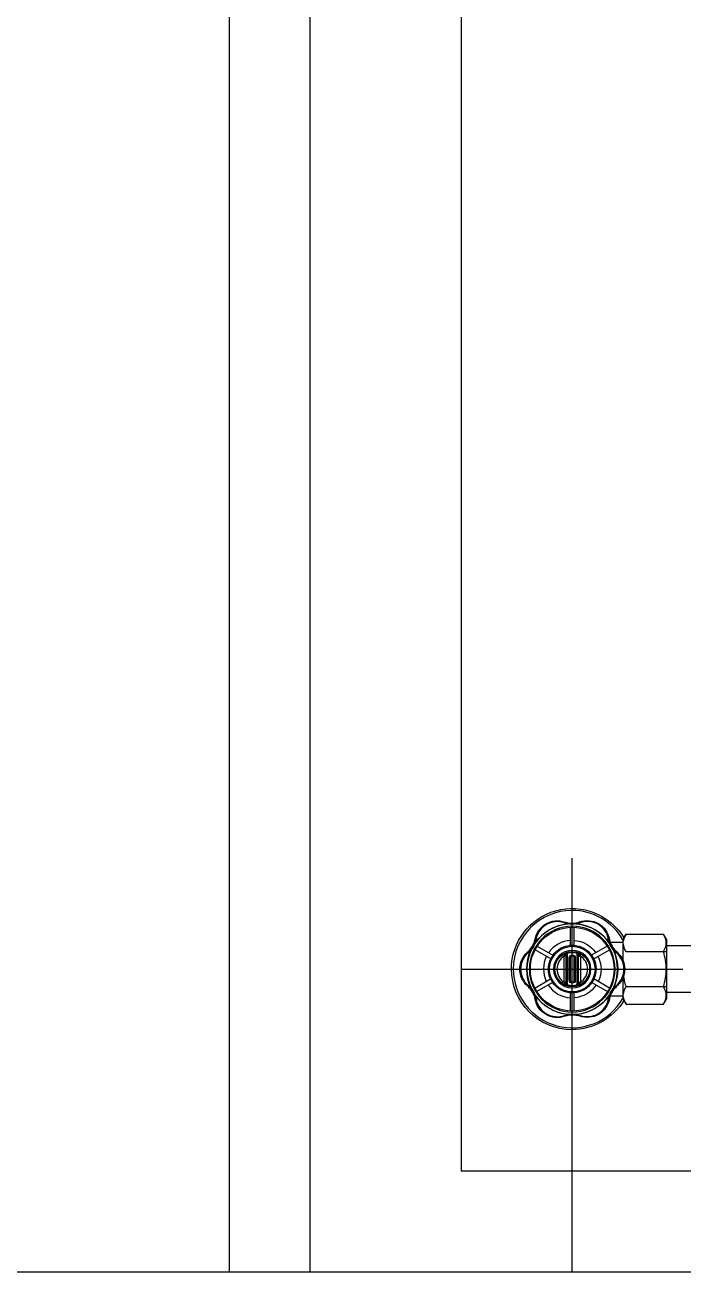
# Model space of a CAD drawing. Header units: millimetres. Extents: x 0 to 460316, y -63250 to 103204.
# Drawn here: x 181147 to 181473, y 47752 to 48370 of the extents above; entities that cross this region are included whole.
import ezdxf

# ---------------------------------------------------------------- set-up
doc = ezdxf.new("R2010")
doc.units = ezdxf.units.MM
doc.header["$LTSCALE"] = 25
doc.linetypes.add('CENTER', pattern=[50.8, 31.75, -6.35, 6.35, -6.35])
for name, color, linetype in [('1', 1, 'CENTER'), ('ac-text', 7, 'Continuous'), ('BATH', 4, 'Continuous')]:
    doc.layers.add(name, color=color, linetype=linetype)

msp = doc.modelspace()

# ---------------------------------------------------------------- linework, layer by layer
for p, q in [((181416.27, 47925.31), (181416.18, 47924.82)), ((181416.18, 47924.82), (181416.18, 47924.9)), ((181417.41, 47914.23), (181417.41, 47923.19)), ((181419.12, 47914.23), (181419.12, 47923.19)), ((181420.06, 47925.33), (181420.15, 47924.84)), ((181420.16, 47924.92), (181420.15, 47924.84)), ((181444.89, 47919.76), (181443.26, 47916.94)), ((181444.89, 47919.76), (181463.47, 47919.76)), ((181465.1, 47916.94), (181463.47, 47919.76)), ((181399.3, 47915.37), (181399.76, 47915.19)), ((181399.76, 47915.19), (181399.69, 47915.24)), ((181400.89, 47913.81), (181408.66, 47909.32)), ((181435.63, 47913.81), (181427.86, 47909.32)), ((181437.23, 47915.37), (181436.76, 47915.19)), ((181436.83, 47915.24), (181436.76, 47915.19)), ((181443.26, 47915.64), (181437.15, 47915.64)), ((181443.26, 47916.94), (181443.26, 47906.83)), ((181465.1, 47887.94), (181465.1, 47916.94)), ((181478.32, 47913.94), (181465.1, 47913.94)), ((181397.6, 47912.43), (181397.99, 47912.11)), ((181397.99, 47912.11), (181397.91, 47912.15)), ((181407.64, 47907.6), (181399.88, 47912.08)), ((181415.26, 47908.92), (181414.26, 47908.92)), ((181414.26, 47896), (181414.26, 47908.92)), ((181415.26, 47895.13), (181415.26, 47909.79)), ((181415.26, 47909.79), (181415.76, 47909.79)), ((181415.76, 47909.79), (181415.76, 47895.13)), ((181416, 47910.76), (181416.13, 47910.27)), ((181417.26, 47907.96), (181416.76, 47907.96)), ((181416.76, 47896.96), (181416.76, 47907.96)), ((181417.26, 47907.96), (181417.26, 47896.96)), ((181419.76, 47907.96), (181419.26, 47907.96)), ((181419.26, 47896.96), (181419.26, 47907.96)), ((181419.76, 47907.96), (181419.76, 47896.96)), ((181420.52, 47910.76), (181420.39, 47910.27)), ((181421.26, 47909.79), (181420.76, 47909.79)), ((181420.76, 47895.13), (181420.76, 47909.79)), ((181421.26, 47909.79), (181421.26, 47895.13)), ((181421.26, 47908.92), (181422.26, 47908.92)), ((181422.26, 47908.92), (181422.26, 47896)), ((181428.88, 47907.6), (181436.64, 47912.08)), ((181438.93, 47912.43), (181438.54, 47912.11)), ((181438.61, 47912.15), (181438.54, 47912.11)), ((181444.89, 47911.1), (181465.1, 47911.1)), ((181399.75, 47893.09), (181407.52, 47897.58)), ((181408.5, 47895.83), (181400.73, 47891.35)), ((181415.26, 47896), (181414.26, 47896)), ((181415.26, 47895.13), (181415.76, 47895.13)), ((181417.26, 47896.96), (181416.76, 47896.96)), ((181419.76, 47896.96), (181419.26, 47896.96)), ((181421.26, 47895.13), (181420.76, 47895.13)), ((181421.26, 47896), (181422.26, 47896)), ((181428.03, 47895.83), (181435.79, 47891.35)), ((181436.78, 47893.09), (181429, 47897.58)), ((181443.26, 47898.15), (181443.26, 47887.94)), ((181397.6, 47892.49), (181397.99, 47892.8)), ((181397.99, 47892.8), (181397.91, 47892.77)), ((181399.3, 47889.55), (181399.76, 47889.73)), ((181399.76, 47889.73), (181399.69, 47889.68)), ((181416, 47894.16), (181416.13, 47894.64)), ((181417.41, 47881.73), (181417.41, 47890.69)), ((181419.12, 47881.73), (181419.12, 47890.69)), ((181420.52, 47894.16), (181420.39, 47894.64)), ((181437.23, 47889.55), (181436.76, 47889.73)), ((181436.83, 47889.68), (181436.76, 47889.73)), ((181437.14, 47889.24), (181443.26, 47889.24)), ((181438.93, 47892.49), (181438.54, 47892.8)), ((181438.61, 47892.77), (181438.54, 47892.8)), ((181444.89, 47893.78), (181465.1, 47893.78)), ((181479.31, 47890.93), (181465.1, 47890.93)), ((181465.12, 47890.94), (181465.12, 47890.94)), ((181443.26, 47887.94), (181444.89, 47885.12)), ((181444.89, 47885.12), (181463.47, 47885.12)), ((181463.47, 47885.12), (181465.1, 47887.94)), ((181416.37, 47880.08), (181416.37, 47879.99)), ((181416.46, 47879.59), (181416.37, 47880.08)), ((181420.26, 47879.61), (181420.34, 47880.1)), ((181420.35, 47880.01), (181420.34, 47880.1))]:
    msp.add_line(p, q)
at = {"extrusion": (0, 0, -1)}
for radius in [21.25, 9.27]:
    msp.add_circle((-181418.26, 47902.46), radius, dxfattribs=at)
for radius in [20.75, 11.3, 8.77]:
    msp.add_circle((181418.26, 47902.46), radius)
for centre, radius, start, end in [((-181418.12, 47902.46), 30, 0, 148.98375), ((-181418.26, 47902.46), 22.54, 34.53692, 84.69016), ((-181418.12, 47936.33), 11.68, 259.98001, 279.53134), ((-181418.26, 47902.46), 22.54, 94.8212, 145.46308), ((-181388.88, 47919.42), 11.68, 201.25066, 218.74934), ((-181418.26, 47902.46), 11.8, 35.56575, 85.8422), ((-181418.26, 47902.46), 11.8, 85.8422, 94.1578), ((-181418.26, 47902.46), 14.25, 93.442, 145.39345), ((-181418.26, 47902.46), 11.8, 94.1578, 144.43425), ((-181447.64, 47919.42), 11.68, 321.25066, 338.74934), ((-181418.26, 47902.46), 22.54, 334.53692, 25.46308), ((-181418.26, 47902.46), 11.8, 335.56575, 25.8422), ((-181418.26, 47902.46), 11.8, 144.43425, 154.1578), ((-181418.26, 47902.46), 11.8, 154.1578, 204.43425), ((-181418.26, 47902.46), 14.25, 153.442, 205.39345), ((-181418.26, 47902.46), 22.54, 154.53692, 205.46308), ((-181418.12, 47902.46), 30, 270, 0), ((-181418.26, 47902.46), 11.8, 274.1578, 325.8422), ((-181418.26, 47902.46), 11.8, 214.1578, 265.8422), ((-181418.26, 47902.46), 11.8, 204.43425, 214.1578), ((-181388.88, 47885.49), 11.68, 141.25066, 158.74934), ((-181418.26, 47902.46), 22.54, 274.8212, 325.46308), ((-181418.26, 47902.46), 11.8, 265.8422, 274.1578), ((-181418.26, 47902.46), 14.25, 213.442, 266.558), ((-181418.26, 47902.46), 22.54, 214.53692, 264.69016), ((-181447.64, 47885.49), 11.68, 21.25066, 38.74934), ((-181418.12, 47902.46), 30, 211.06125, 270), ((-181418.41, 47868.58), 11.68, 79.98001, 99.53134), ((-181418.26, 47902.46), 22.75, 270, 271.9575), ((-181418.26, 47902.46), 22.75, 267.55313, 270)]:
    msp.add_arc(centre, radius, start, end, dxfattribs=at)
for centre, radius, start, end in [((181418.12, 47902.46), 29.07, 90, 180), ((181418.12, 47902.46), 29.07, 29.98687, 90), ((181418.26, 47902.46), 22.46, 95.30984, 145.46308), ((181418.12, 47936.33), 11.18, 260.46866, 280.01999), ((181418.26, 47902.46), 22.46, 34.53692, 85.1788), ((181388.88, 47919.42), 11.18, 321.25066, 338.74934), ((181418.26, 47902.46), 14.25, 93.442, 145.39345), ((181447.64, 47919.42), 11.18, 201.25066, 218.74934), ((181418.26, 47902.46), 22.46, 154.53692, 205.46308), ((181418.26, 47902.46), 14.25, 153.442, 205.39345), ((181418.26, 47902.46), 11.8, 144.43425, 154.1578), ((181418.26, 47902.46), 7.6, 121.75686, 238.24314), ((181416.26, 47909.79), 0.5, 105.25752, 180), ((181418.26, 47902.46), 8.1, 74.74248, 105.25752), ((181418.26, 47907.96), 1, 0, 180), ((181420.26, 47909.79), 0.5, 0, 74.74248), ((181418.26, 47902.46), 7.6, 301.75686, 58.24314), ((181418.26, 47902.46), 22.46, 334.53692, 25.46308), ((181418.12, 47902.46), 29.07, 180, 329.95688), ((181418.26, 47902.46), 11.8, 204.43425, 214.1578), ((181416.26, 47895.13), 0.5, 180, 254.74248), ((181418.26, 47896.96), 1, 180, 0), ((181420.26, 47895.13), 0.5, 285.25752, 0), ((181388.88, 47885.49), 11.18, 21.25066, 38.74934), ((181418.26, 47902.46), 22.46, 214.53692, 265.1788), ((181418.26, 47902.46), 14.25, 213.442, 266.558), ((181418.26, 47902.46), 8.1, 254.74248, 285.25752), ((181418.26, 47902.46), 22.46, 275.30984, 325.46308), ((181447.64, 47885.49), 11.18, 141.25066, 158.74934), ((181418.41, 47868.58), 11.18, 80.46866, 100.01999)]:
    msp.add_arc(centre, radius, start, end)
at = {"extrusion": (-6.12323e-17, 0, -1)}
for centre, radius, start, end in [((-181418.26, 47902.46), 8.6, 285.25752, 74.74248), ((-181416.26, 47909.79), 1, 0, 74.74248), ((-181418.26, 47902.46), 8.6, 74.74248, 105.25752), ((-181418.26, 47907.96), 1.5, 0, 180), ((-181418.26, 47902.46), 8.6, 105.25752, 254.74248), ((-181420.26, 47909.79), 1, 105.25752, 180), ((-181416.26, 47895.13), 1, 285.25752, 0), ((-181418.26, 47896.96), 1.5, 180, 0), ((-181420.26, 47895.13), 1, 180, 254.74248), ((-181418.26, 47902.46), 8.6, 254.74248, 285.25752)]:
    msp.add_arc(centre, radius, start, end, dxfattribs=at)
for centre, major_axis, ratio, start_param, end_param in [((181414.31, 47925.29), (-0.163, -0.473), 0.084723, 3.141593, 4.559672), ((181422.06, 47925.34), (0.169, -0.471), 0.085671, 1.722984, 3.141593), ((181416.18, 47924.82), (-0.083, -0.493), 0.045119, 3.141593, 4.543735), ((181420.15, 47924.84), (-0.087, 0.492), 0.045119, 4.881043, 6.283185), ((181399.76, 47915.19), (-0.466, 0.181), 0.04049, 4.882204, 6.283185), ((181400.35, 47917.22), (0.491, -0.094), 0.08409, 1.723863, 3.141593), ((181436.17, 47917.27), (-0.491, -0.092), 0.085046, 3.141593, 4.559851), ((181436.76, 47915.19), (-0.466, -0.181), 0.04049, 3.141593, 4.542574), ((181396.48, 47910.56), (0.326, -0.379), 0.085046, 3.141593, 4.559851), ((181397.99, 47912.11), (0.39, -0.313), 0.04049, 3.141593, 4.542574), ((181414.26, 47909.79), (-1, 0), 0.335675, 1.751915, 3.141593), ((181422.26, 47909.79), (1, 0), 0.335675, 3.141593, 4.53127), ((181438.54, 47912.11), (0.39, 0.313), 0.04049, 4.882204, 6.283185), ((181440.04, 47910.56), (0.326, 0.379), 0.085046, 4.864927, 6.283185), ((181414.26, 47895.13), (-1, 0), 0.335675, 3.141593, 4.53127), ((181422.26, 47895.13), (1, 0), 0.335675, 1.751915, 3.141593), ((181396.48, 47894.36), (0.326, 0.379), 0.085046, 1.723334, 3.141593), ((181397.99, 47892.8), (-0.39, -0.313), 0.04049, 4.882204, 6.283185), ((181399.76, 47889.73), (0.466, 0.181), 0.04049, 3.141593, 4.542574), ((181436.76, 47889.73), (0.466, -0.181), 0.04049, 4.882204, 6.283185), ((181438.54, 47892.8), (-0.39, 0.313), 0.04049, 3.141593, 4.542574), ((181440.04, 47894.36), (0.326, -0.379), 0.085046, 0, 1.418259), ((181400.36, 47887.65), (-0.491, -0.092), 0.085046, 0, 1.418259), ((181436.18, 47887.7), (0.491, -0.094), 0.08409, 4.865455, 6.283185), ((181414.46, 47879.57), (0.169, -0.471), 0.085671, 4.864577, 6.283185), ((181416.37, 47880.08), (0.087, -0.492), 0.045119, 4.881043, 6.283185), ((181420.34, 47880.1), (0.083, 0.493), 0.045119, 3.141593, 4.543735), ((181422.21, 47879.62), (-0.163, -0.473), 0.084723, 0, 1.418079)]:
    msp.add_ellipse(centre, major_axis=major_axis, ratio=ratio, start_param=start_param, end_param=end_param)
for points, knots in [([(181399.86, 47917.31), (181400.16, 47918.89), (181400.79, 47920.37), (181402.65, 47922.98), (181403.86, 47924.08), (181407.99, 47926.47), (181411.43, 47926.81), (181414.47, 47925.77)], [0, 0, 0, 0, 0.25, 0.25, 0.5, 0.5, 1, 1, 1, 1]), ([(181414.3, 47925.38), (181411.38, 47926.38), (181408.08, 47926.04), (181402.8, 47922.99), (181400.87, 47920.3), (181400.28, 47917.27)], [0, 0, 0, 0, 0.5, 0.5, 1, 1, 1, 1]), ([(181421.89, 47925.81), (181424.95, 47926.91), (181428.44, 47926.59), (181434.01, 47923.4), (181436.06, 47920.55), (181436.66, 47917.36)], [0, 0, 0, 0, 0.5, 0.5, 1, 1, 1, 1]), ([(181436.23, 47917.32), (181435.65, 47920.38), (181433.69, 47923.11), (181428.35, 47926.17), (181425.01, 47926.48), (181422.08, 47925.43)], [0, 0, 0, 0, 0.5, 0.5, 1, 1, 1, 1]), ([(181444.89, 47911.1), (181444.07, 47912.51), (181443.55, 47913.95), (181443.55, 47916.89), (181444.07, 47918.34), (181444.89, 47919.76)], [0, 0, 0, 0, 0.5, 0.5, 1, 1, 1, 1]), ([(181463.47, 47911.1), (181464.28, 47912.51), (181464.81, 47913.95), (181464.81, 47916.89), (181464.28, 47918.34), (181463.47, 47919.76)], [0, 0, 0, 0, 0.5, 0.5, 1, 1, 1, 1]), ([(181396.16, 47893.98), (181393.71, 47896.08), (181392.26, 47899.26), (181392.26, 47905.66), (181393.71, 47908.83), (181396.16, 47910.94)], [0, 0, 0, 0, 0.5, 0.5, 1, 1, 1, 1]), ([(181396.4, 47910.59), (181394.06, 47908.57), (181392.68, 47905.53), (181392.67, 47899.4), (181394.06, 47896.35), (181396.4, 47894.33)], [0, 0, 0, 0, 0.5, 0.5, 1, 1, 1, 1]), ([(181414.44, 47909.46), (181414.49, 47909.61), (181414.56, 47909.74), (181414.77, 47910.03), (181414.91, 47910.17), (181415.22, 47910.41), (181415.4, 47910.52), (181415.71, 47910.66), (181415.85, 47910.71), (181415.99, 47910.75), (181416, 47910.75), (181416, 47910.76)], [0, 0, 0, 0, 0.211246, 0.211246, 0.490258, 0.490258, 0.78336, 0.78336, 0.996074, 0.996074, 1, 1, 1, 1]), ([(181420.52, 47910.76), (181420.53, 47910.75), (181420.53, 47910.75), (181420.67, 47910.71), (181420.81, 47910.66), (181421.13, 47910.52), (181421.3, 47910.41), (181421.62, 47910.17), (181421.76, 47910.03), (181421.96, 47909.74), (181422.03, 47909.61), (181422.08, 47909.46)], [0, 0, 0, 0, 0.003926, 0.003926, 0.21664, 0.21664, 0.509742, 0.509742, 0.788754, 0.788754, 1, 1, 1, 1]), ([(181440.12, 47894.33), (181442.47, 47896.35), (181443.85, 47899.4), (181443.85, 47905.53), (181442.47, 47908.57), (181440.12, 47910.59)], [0, 0, 0, 0, 0.5, 0.5, 1, 1, 1, 1]), ([(181440.36, 47910.94), (181442.82, 47908.83), (181444.26, 47905.66), (181444.26, 47899.26), (181442.82, 47896.08), (181440.36, 47893.98)], [0, 0, 0, 0, 0.5, 0.5, 1, 1, 1, 1]), ([(181463.47, 47893.78), (181464.28, 47896.58), (181464.81, 47899.5), (181464.81, 47905.36), (181464.28, 47908.27), (181463.47, 47911.1)], [0, 0, 0, 0, 0.5, 0.5, 1, 1, 1, 1]), ([(181416, 47894.16), (181416, 47894.16), (181415.99, 47894.16), (181415.85, 47894.2), (181415.71, 47894.25), (181415.4, 47894.4), (181415.22, 47894.5), (181414.91, 47894.75), (181414.77, 47894.89), (181414.56, 47895.17), (181414.49, 47895.31), (181414.44, 47895.46)], [0, 0, 0, 0, 0.003926, 0.003926, 0.21664, 0.21664, 0.509742, 0.509742, 0.788754, 0.788754, 1, 1, 1, 1]), ([(181422.08, 47895.46), (181422.03, 47895.31), (181421.96, 47895.17), (181421.76, 47894.89), (181421.62, 47894.75), (181421.3, 47894.5), (181421.13, 47894.4), (181420.81, 47894.25), (181420.67, 47894.2), (181420.53, 47894.16), (181420.53, 47894.16), (181420.52, 47894.16)], [0, 0, 0, 0, 0.211246, 0.211246, 0.490258, 0.490258, 0.78336, 0.78336, 0.996074, 0.996074, 1, 1, 1, 1]), ([(181444.89, 47885.12), (181444.07, 47886.53), (181443.55, 47887.96), (181443.55, 47890.91), (181444.07, 47892.36), (181444.89, 47893.78)], [0, 0, 0, 0, 0.5, 0.5, 1, 1, 1, 1]), ([(181463.47, 47885.12), (181464.28, 47886.53), (181464.81, 47887.96), (181464.81, 47890.91), (181464.28, 47892.36), (181463.47, 47893.78)], [0, 0, 0, 0, 0.5, 0.5, 1, 1, 1, 1]), ([(181414.63, 47879.1), (181411.57, 47878.01), (181408.08, 47878.33), (181402.51, 47881.52), (181400.46, 47884.37), (181399.86, 47887.56)], [0, 0, 0, 0, 0.5, 0.5, 1, 1, 1, 1]), ([(181400.29, 47887.6), (181400.87, 47884.54), (181402.83, 47881.81), (181408.17, 47878.75), (181411.52, 47878.44), (181414.44, 47879.49)], [0, 0, 0, 0, 0.5, 0.5, 1, 1, 1, 1]), ([(181436.67, 47887.61), (181436.06, 47884.45), (181434.04, 47881.63), (181429.91, 47879.24), (181428.35, 47878.74), (181425.17, 47878.44), (181423.57, 47878.63), (181422.05, 47879.15)], [0, 0, 0, 0, 0.5, 0.5, 0.75, 0.75, 1, 1, 1, 1]), ([(181422.23, 47879.54), (181425.14, 47878.54), (181428.44, 47878.87), (181433.72, 47881.92), (181435.66, 47884.62), (181436.24, 47887.65)], [0, 0, 0, 0, 0.5, 0.5, 1, 1, 1, 1])]:
    msp.add_open_spline(points, degree=3, knots=knots)
for points in [[(181414.47, 47925.77), (181415.06, 47925.56), (181415.66, 47925.41), (181416.27, 47925.31)], [(181420.06, 47925.33), (181420.68, 47925.44), (181421.29, 47925.6), (181421.89, 47925.81)], [(181416.18, 47924.9), (181415.54, 47925.01), (181414.91, 47925.17), (181414.3, 47925.38)], [(181422.08, 47925.43), (181421.45, 47925.2), (181420.81, 47925.04), (181420.16, 47924.92)], [(181399.3, 47915.37), (181399.54, 47916), (181399.73, 47916.64), (181399.86, 47917.31)], [(181400.28, 47917.27), (181400.14, 47916.57), (181399.95, 47915.9), (181399.69, 47915.24)], [(181436.83, 47915.24), (181436.57, 47915.91), (181436.37, 47916.6), (181436.23, 47917.32)], [(181436.66, 47917.36), (181436.79, 47916.67), (181436.98, 47916.01), (181437.23, 47915.37)], [(181396.16, 47910.94), (181396.69, 47911.39), (181397.17, 47911.89), (181397.6, 47912.43)], [(181397.91, 47912.15), (181397.46, 47911.59), (181396.96, 47911.07), (181396.4, 47910.59)], [(181414.26, 47908.92), (181414.32, 47909.1), (181414.39, 47909.28), (181414.44, 47909.46)], [(181422.08, 47909.46), (181422.14, 47909.28), (181422.2, 47909.1), (181422.26, 47908.92)], [(181440.12, 47910.59), (181439.57, 47911.07), (181439.07, 47911.59), (181438.61, 47912.15)], [(181438.93, 47912.43), (181439.36, 47911.89), (181439.84, 47911.39), (181440.36, 47910.94)], [(181414.44, 47895.46), (181414.39, 47895.63), (181414.32, 47895.82), (181414.26, 47896)], [(181422.26, 47896), (181422.2, 47895.82), (181422.14, 47895.63), (181422.08, 47895.46)], [(181444.89, 47893.78), (181444.35, 47895.66), (181443.93, 47897.58), (181443.72, 47899.52)], [(181397.6, 47892.49), (181397.17, 47893.03), (181396.69, 47893.52), (181396.16, 47893.98)], [(181396.4, 47894.33), (181396.96, 47893.85), (181397.46, 47893.33), (181397.91, 47892.77)], [(181399.86, 47887.56), (181399.74, 47888.24), (181399.55, 47888.9), (181399.3, 47889.55)], [(181399.69, 47889.68), (181399.95, 47889.01), (181400.15, 47888.31), (181400.29, 47887.6)], [(181436.24, 47887.65), (181436.38, 47888.34), (181436.58, 47889.02), (181436.83, 47889.68)], [(181437.23, 47889.55), (181436.98, 47888.92), (181436.8, 47888.27), (181436.67, 47887.61)], [(181438.61, 47892.77), (181439.07, 47893.33), (181439.57, 47893.85), (181440.12, 47894.33)], [(181440.36, 47893.98), (181439.84, 47893.52), (181439.36, 47893.03), (181438.93, 47892.49)], [(181414.44, 47879.49), (181415.08, 47879.71), (181415.72, 47879.88), (181416.37, 47879.99)], [(181416.46, 47879.59), (181415.84, 47879.48), (181415.23, 47879.32), (181414.63, 47879.1)], [(181422.05, 47879.15), (181421.46, 47879.35), (181420.86, 47879.5), (181420.26, 47879.61)], [(181420.35, 47880.01), (181420.98, 47879.91), (181421.61, 47879.75), (181422.23, 47879.54)]]:
    msp.add_open_spline(points, degree=3)
at = {"layer": '1', "ltscale": 50}
for p, q in [((181418.26, 47752.45), (181418.26, 47957.46)), ((181363.12, 47902.46), (181473.12, 47902.46))]:
    msp.add_line(p, q, dxfattribs=at)
at = {"layer": 'ac-text'}
for p, q in [((181248.26, 50212.89), (181248.26, 47752.45)), ((184503.06, 47752.45), (179413.68, 47752.45))]:
    msp.add_line(p, q, dxfattribs=at)
at = {"layer": 'BATH'}
for p, q in [((181288.26, 49962.45), (181288.26, 47752.45)), ((181363.26, 48602.45), (181363.26, 47802.45)), ((182633.26, 47802.45), (181363.26, 47802.45))]:
    msp.add_line(p, q, dxfattribs=at)

doc.saveas('drawing.dxf')
